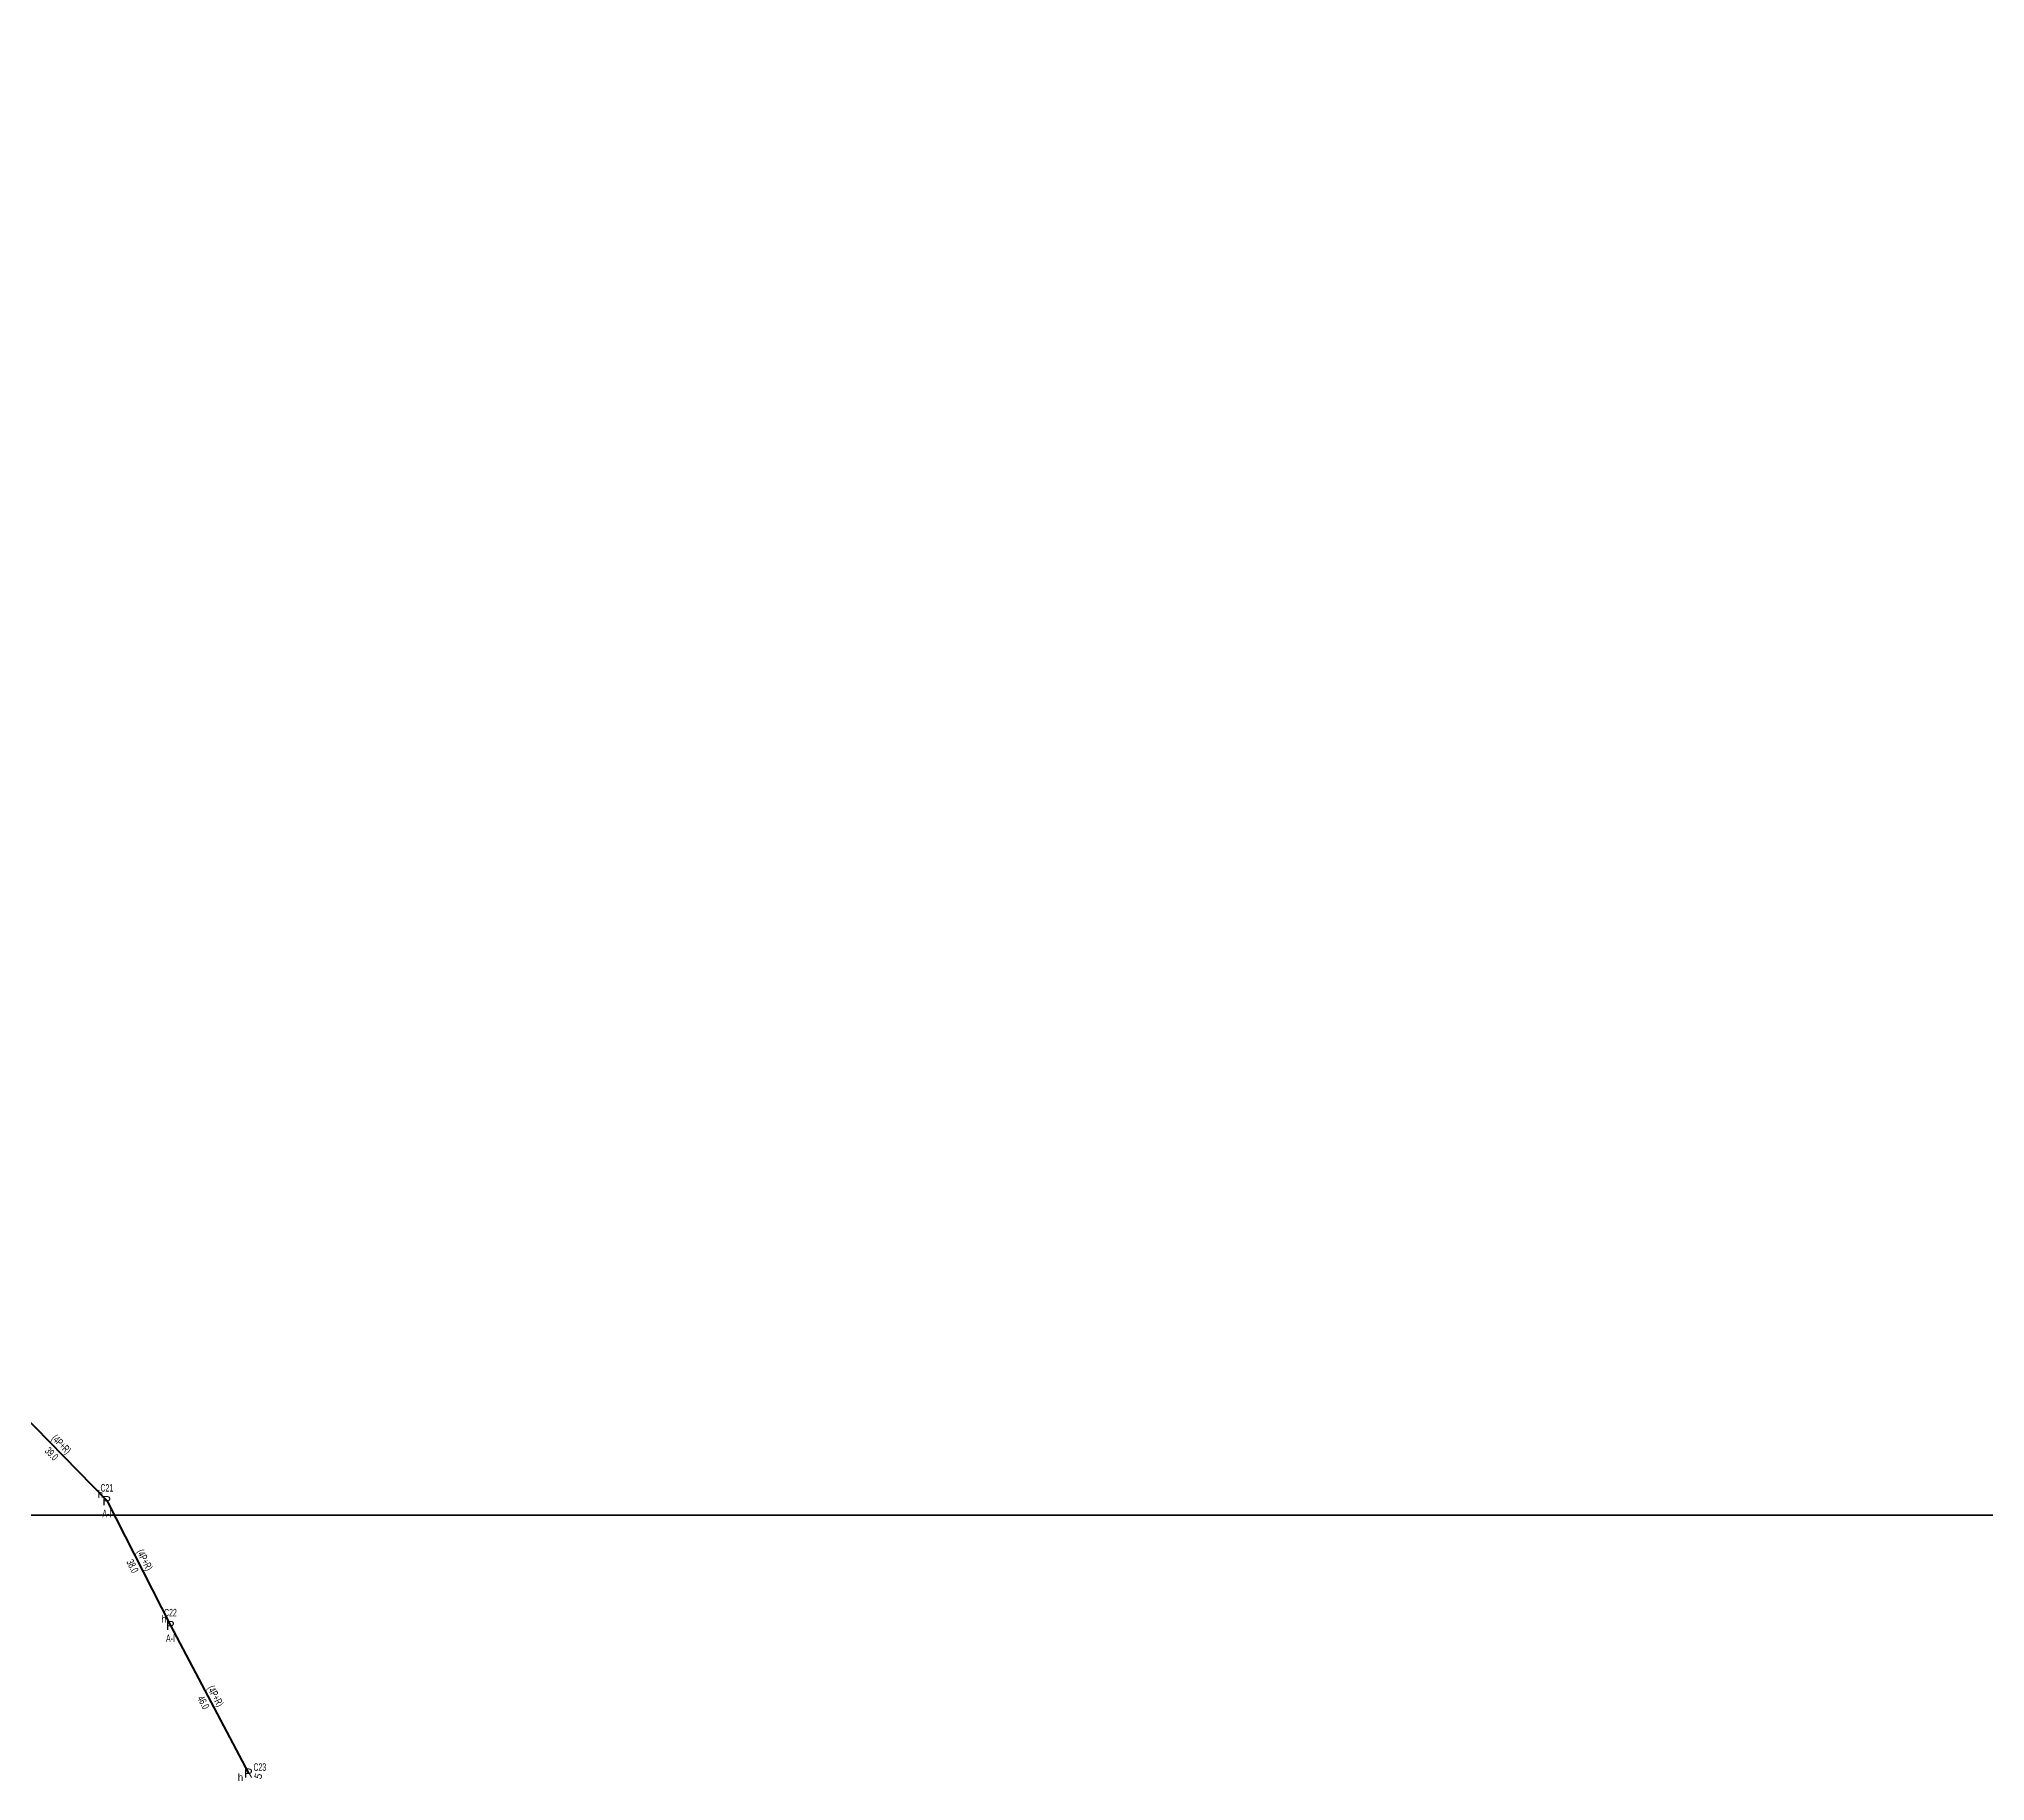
# Model space of a CAD drawing. Header units: millimetres. Extents: x 500432 to 503620, y 4011498 to 4014138.
# Drawn here: x 502556 to 503088, y 4013185 to 4013661 of the extents above; entities that cross this region are included whole.
import ezdxf
from ezdxf.enums import TextEntityAlignment as Align

# ---------------------------------------------------------------- set-up
doc = ezdxf.new("R2010")
doc.units = ezdxf.units.MM
doc.layers.add('ANTET', color=250, linetype='Continuous')
doc.layers.add('DIREK_AG_MEVCUT', color=120, linetype='Continuous', lineweight=25)
doc.layers.add('HAT_AG_HAVAI_MEVCUT', color=126, linetype='Continuous', lineweight=50)
doc.styles.add('Direk', font='B_CAD')
doc.styles.get("Standard").update_dxf_attribs({"font": 'Arial'})

msp = doc.modelspace()

# ---------------------------------------------------------------- linework, layer by layer
at = {"layer": 'ANTET', "flags": 128}
for points in [[(500847.5, 4013257.5), (500847.5, 4014137.5), (503422.5, 4014137.5), (503422.5, 4013257.5), (500847.5, 4013257.5)], [(500432.5, 4012377.5), (500432.5, 4013257.5), (503412.5, 4013257.5), (503412.5, 4012377.5), (500432.5, 4012377.5)]]:
    msp.add_lwpolyline(points, close=True, dxfattribs=at)
at = {"layer": 'HAT_AG_HAVAI_MEVCUT'}
for p, q in [((502547.163, 4013289.755), (502574.645, 4013261.506)), ((502574.645, 4013261.506), (502592.042, 4013227.39)), ((502592.042, 4013227.39), (502613.395, 4013187.024))]:
    msp.add_line(p, q, dxfattribs=at)

# ---------------------------------------------------------------- texts
at = {"layer": 'DIREK_AG_MEVCUT', "color": 40, "linetype": 'ByBlock', "style": 'Direk'}
for p in [(502572.877233, 4013263.273767), (502590.274233, 4013229.157767), (502611.18514, 4013185.855018)]:
    msp.add_text('h', height=2, dxfattribs=at).set_placement(p, align=Align.MIDDLE_CENTER)
at = {"layer": 'DIREK_AG_MEVCUT', "linetype": 'ByBlock', "width": 0.53}
for s, p in [('C21', (502574.645, 4013265.006)), ('A-I', (502574.645, 4013258.006)), ('C22', (502592.042, 4013230.89)), ('A-I', (502592.042, 4013223.89)), ('C23', (502616.488804, 4013188.660575))]:
    msp.add_text(s, height=2.05, dxfattribs=at).set_placement(p, align=Align.MIDDLE_CENTER)
at = {"layer": 'DIREK_AG_MEVCUT', "linetype": 'ByBlock', "style": 'Direk'}
for p in [(502574.645, 4013261.506), (502592.042, 4013227.39), (502613.395, 4013187.024)]:
    msp.add_text('R', height=2.5, dxfattribs=at).set_placement(p, align=Align.MIDDLE_CENTER)
at = {"layer": 'DIREK_AG_MEVCUT', "color": 32, "style": 'Direk'}
msp.add_text('5', height=2, rotation=432.878161, dxfattribs=at).set_placement((502616.070906, 4013186.199667), align=Align.MIDDLE_CENTER)
at = {"layer": 'HAT_AG_HAVAI_MEVCUT', "lineweight": 30, "width": 0.53}
for rotation, p in [(314.211514, (502561.513255, 4013276.223213, 251287.3225)), (297.018703, (502584.10073, 4013244.834139, 251296.021)), (297.878159, (502603.469852, 4013207.604454, 251306.6975))]:
    msp.add_text('(4P+R)', height=2.05, rotation=rotation, dxfattribs=at).set_placement(p, align=Align.CENTER)
for s, rotation, p in [('39.0', 314.211514, (502560.294745, 4013275.037787, 251287.3225)), ('38.0', 297.018703, (502582.58627, 4013244.061861, 251296.021)), ('46.0', 297.878159, (502601.967148, 4013206.809546, 251306.6975))]:
    msp.add_text(s, height=2.05, rotation=rotation, dxfattribs=at).set_placement(p, align=Align.TOP_CENTER)

doc.saveas('drawing.dxf')
